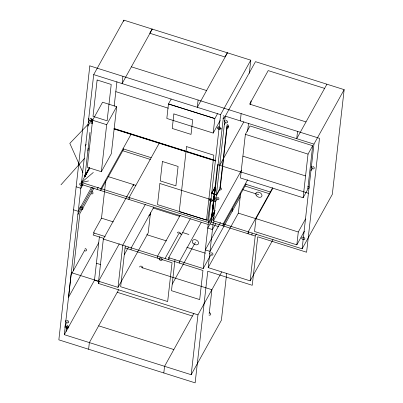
<?xml version="1.0" encoding="UTF-8"?>
<svg xmlns="http://www.w3.org/2000/svg" width="403" height="403" viewBox="0 0 403 403"><rect width="100%" height="100%" fill="white"/><g stroke="black" fill="none" stroke-linecap="round" stroke-linejoin="round"><path stroke-width="0.6" d="M85.038 174.952L84.988 176.187L89.486 168.001M214.623 211.938L212.195 216.32L215.197 186.896L211.716 193.183L216.693 195.052L220.179 188.765L227.161 127M226.672 273.471L221.388 320.239L191.193 374.709L64.299 334.676L93.698 74.62L123.892 20.15L250.787 60.183L249.301 73.321M66.042 331.538L66.636 326.259M73.391 270.625L79.839 213.59L94.146 187.773M89.945 132.355L84.988 176.187L85.955 172.675M87.94 150.924L88.262 148.047M92.574 120.24L87.26 167.26L101.36 171.708L111.344 153.689L116.663 106.669L102.564 102.221L92.574 120.24L106.674 124.688L116.663 106.669M101.36 171.708L106.674 124.688M64.299 334.676L94.493 280.206L99.425 236.556M101.465 218.527L105.712 180.952M114.165 106.18L116.935 81.698M123.751 21.399L123.892 20.15M88.61 349.24L89.365 342.585L118.689 289.686M221.751 271.929L197.959 314.849L98.327 283.415L103.339 239.06L133.534 184.589L133.393 185.828M122.915 76.308L122.094 83.577L152.289 29.107M71.311 272.635L117.998 287.359L122.764 245.19L145.332 204.472M125.273 245.981L120.663 286.719L167.663 301.545L172.051 262.746L125.051 247.921M131.005 249.8L131.222 247.86L153.891 206.966M150.435 213.046L148.193 232.889L117.998 287.359M157.321 258.101L157.543 256.162L180.212 215.267M190.382 218.617L168.726 257.683L168.509 259.623L169.421 257.97M174.993 259.658L171.487 290.684L199.686 299.58L202.971 270.494L103.339 239.06M163.809 372.966L164.56 366.312L193.883 313.408M179.476 263.083L179.693 261.144L201.152 222.426M198.11 100.03L197.289 107.304L227.483 52.833M213.197 133.076L214.839 118.532L168.464 103.959L166.827 118.447L213.197 133.076L220.149 120.532M191.193 374.709L197.959 314.849M168.726 257.683L203.193 268.554L208.18 224.446L214.582 212.89M89.738 167.618L81.507 182.473L208.396 222.506L220.592 114.654L250.787 60.183M211.766 216.431L215.051 187.395L211.681 193.47L216.381 194.951L219.867 188.669L226.985 125.691M211.882 216.22L215.177 187.083L214.013 189.178M211.998 216.013L215.283 186.977M212.114 215.801L215.398 186.765M212.195 216.32L223.413 117.077M273.022 239.594L250.152 280.861L208.165 267.617L213.237 222.778L214.149 221.126M213.454 220.839L225.292 116.14L255.487 61.664L344.152 89.642L332.319 194.342L302.124 248.812L213.454 220.839L241.513 170.217M209.167 313.846L211.897 289.707L141.257 267.421M240.329 120.88L241.15 113.611M232.068 211.57L232.42 208.457M245.372 134.345L240.44 177.97L303.106 197.737L307.751 189.36L312.683 145.73L250.021 125.963L245.372 134.345L308.038 154.112L312.683 145.73M208.165 267.617L238.359 213.142L240.581 193.495M247.593 131.469L248.515 123.313M250.626 104.669L251.054 100.876M251.88 234.969L252.097 233.03M272.917 188.12L255.991 218.653L254.54 231.498L296.835 244.843L304.396 231.211M250.152 280.861L255.22 236.022L256.439 233.821M297.55 131.403L296.729 138.677L326.919 84.202M296.835 244.843L298.291 231.997L305.545 218.91M303.106 197.737L308.038 154.112M302.124 248.812L313.957 144.113L344.152 89.642M88.272 122.608L90.015 119.469M87.864 126.23L91.35 119.943M85.189 145.987L86.106 144.334M152.092 29.046L149.77 33.237L224.965 56.959L227.287 52.768M85.285 174.993L86.192 173.35M86.801 172.257L88.62 168.973M85.018 175.945L89.572 167.734M84.932 176.675L89.793 167.91M82.504 182.211L81.285 184.413L208.18 224.446M82.963 184.473L80.847 188.292L76.147 186.806M91.577 187.269L78.247 211.313L73.547 209.832M77.89 214.451L92.917 187.345M97.017 189.375L98.226 187.188M131.126 134.128L100.931 188.604L100.71 190.543L123.681 149.105M85.003 249.674L71.069 274.816L68.55 297.283L98.745 242.813M94.337 232.833L93.133 235.009L103.798 238.375M171.184 99.047L168.464 103.959L214.834 118.588L217.555 113.676M159.326 143.025L129.131 197.5L128.91 199.44L129.816 197.802M65.422 324.753L67.165 321.614M98.574 281.234L119.313 243.82M98.327 283.415L99.536 281.234M124.29 254.676L128.512 247.059M224.32 124.744L226.058 121.605M165.029 258.525L178.967 233.382L181.965 234.329M219.731 165.306L243.855 121.787M217.373 198.437L215.63 201.581L210.93 200.1M172.227 284.155L195.45 242.253M212.174 215.031L212.779 213.943M208.396 222.506L215.147 210.336M211.827 216.708L214.557 211.776M212.507 216.421L214.633 212.588M214.114 216.633L207.767 228.083L212.467 229.564L215.791 223.564M219.509 224.264L205.303 249.895L210.003 251.376L240.198 196.906M219.303 224.693L220.517 222.506M247.638 179.753L223.166 223.902L222.95 225.841L246.218 183.864M203.193 268.554L209.842 256.56M209.288 257.693L211.409 253.87M272.705 187.662L248.233 231.811L248.011 233.75L248.918 232.113M310.945 170.771L312.688 167.628M60.954 184.836L84.439 158.53M88.317 124.089L69.825 143.387L82.937 172.625M93.345 172.429L81.507 182.473L88.549 180.932M324.596 88.393L268.202 70.601L249.618 104.12L306.018 121.913M131.383 66.817L206.578 90.544M93.698 74.62L220.592 114.654M225.292 116.14L313.957 144.113M115.807 91.647L168.328 108.216M218.179 127.847L221.695 128.955M242.908 156.157L305.57 175.925M307.751 186.594L309.564 187.163M307.842 188.246L309.036 188.624M114.12 128.517L215.877 160.616M114.054 128.743L215.484 160.747M113.984 128.97L215.368 160.953M308.401 193.284L217.539 164.615L211.041 222.088L255.22 236.022M245.231 184.095L270.297 192.004M245.014 186.035L269.481 193.757M122.996 148.798L151.196 157.694M122.779 150.737L150.374 159.442M242.833 189.687L258.847 194.74M211.716 193.183L216.416 194.664M238.359 213.142L255.754 218.633M255.991 218.653L298.291 231.997M108.054 176.549L135.887 185.335M209.983 223.932L213.509 225.045M214.683 225.413L218.794 226.713M153.291 208.054L179.607 216.356M182.665 232.541L188.931 234.521M113.359 221.902L101.506 218.159L93.38 232.828L105.228 236.566M146.752 234.692L166.504 240.923M186.74 247.311L205.409 253.2M96.433 263.25L100.634 264.575M94.493 280.206L99.879 281.909M117.238 292.306L192.433 316.028M98.654 325.825L173.849 349.547M312.723 166.389A1.677 1.174 29 0 1 314.254 168.122A1.677 1.174 29 0 1 312.446 168.807M311.307 167.89A1.677 1.174 29 0 1 311.756 166.394M217.408 197.198A1.677 1.174 29 0 1 218.94 198.931A1.677 1.174 29 0 1 217.136 199.616M216.24 199.022A1.677 1.174 29 0 1 216.215 197.309M209.202 312.607A1.677 1.174 29 0 1 210.734 314.34A1.677 1.174 29 0 1 208.925 315.025M211.439 252.631A1.677 1.174 29 0 1 212.975 254.369A1.677 1.174 29 0 1 211.167 255.049M209.857 253.709A1.677 1.174 29 0 1 210.18 252.787M226.093 120.361A1.677 1.174 29 0 1 227.624 122.099A1.677 1.174 29 0 1 225.821 122.779M224.733 121.948A1.677 1.174 29 0 1 225.05 120.396M90.05 118.225A1.677 1.174 29 0 1 91.582 119.963A1.677 1.174 29 0 1 89.778 120.643M88.882 120.054A1.677 1.174 29 0 1 88.856 118.336M67.195 320.37A1.677 1.174 29 0 1 68.732 322.108A1.677 1.174 29 0 1 66.923 322.788M65.896 322.037A1.677 1.174 29 0 1 66.319 320.35M139.685 267.088A1.677 1.174 29 0 1 141.398 266.207A1.677 1.174 29 0 1 142.793 268.071M90.972 122.331A1.677 1.174 29 0 0 92.499 122.19A1.677 1.174 29 0 0 91.108 121.127M91.244 119.913A1.677 1.174 29 0 1 92.675 121.061M92.881 120.593A1.677 1.174 29 0 1 91.108 121.122M91.38 118.699A1.677 1.174 29 0 1 92.897 120.104M92.468 123.288A1.677 1.174 29 0 1 90.836 123.545M223.136 115.737A1.677 1.174 29 0 1 224.667 117.475A1.677 1.174 29 0 1 222.864 118.155M227.02 124.446A1.677 1.174 29 0 1 228.551 126.184A1.677 1.174 29 0 1 226.743 126.864M226.884 125.665A1.672 1.174 29 0 1 228.41 127.398A1.672 1.174 29 0 1 226.607 128.078M219.897 187.425A1.677 1.174 29 0 1 221.433 189.163A1.677 1.174 29 0 1 219.625 189.843M66.671 325.014A1.677 1.174 29 0 1 68.203 326.752A1.677 1.174 29 0 1 66.399 327.432M65.503 326.843A1.677 1.174 29 0 1 65.477 325.13M66.535 326.229A1.677 1.174 29 0 1 68.067 327.961A1.677 1.174 29 0 1 66.263 328.647M65.175 327.815A1.677 1.174 29 0 1 65.487 326.264M177.396 233.05A1.677 1.174 29 0 1 179.103 232.173A1.677 1.174 29 0 1 180.504 234.032M85.038 248.429A1.677 1.174 29 0 1 86.569 250.167A1.677 1.174 29 0 1 84.761 250.847M150.515 212.764A3.355 2.347 29 0 1 148.843 215.368M81.411 206.925A1.677 1.174 29 0 1 82.942 208.658A1.677 1.174 29 0 1 81.134 209.343M80.106 208.593A1.677 1.174 29 0 1 81.204 206.88M91.486 191.395A1.677 1.174 29 0 1 93.017 193.133A1.677 1.174 29 0 1 91.209 193.813M210.306 201.092A1.657 1.159 29 0 0 210.794 201.309A1.677 1.174 29 0 0 212.421 200.064A1.677 1.174 29 0 0 209.867 198.916A1.677 1.174 29 0 0 210.301 201.087M85.058 175.003L84.988 176.187L85.068 174.978M89.819 65.865L58.848 339.85L195.138 382.85L207.757 271.249L252.248 285.289L257.729 236.813L306.602 252.233L319.483 138.325L89.819 65.865M97.123 80.006L93.012 116.361L107.112 120.809L111.223 84.454L97.123 80.006M159.895 183.511L157.508 204.593L207.641 220.411L210.527 199.485L159.895 183.511M162.429 161.512L160.238 180.902L175.904 185.843L178.096 166.454L162.429 161.512M173.874 113.918L172.232 128.461L191.032 134.395L192.674 119.852L173.874 113.918M186.579 146.606L179.229 211.605L206.507 220.053L213.837 155.205L186.579 146.606M302.033 238.833A1.677 1.174 29 0 0 304.739 239.266A1.677 1.174 29 0 0 303.127 237.12A1.677 1.174 29 0 0 302.033 238.833M159.371 259.572A1.677 1.174 29 0 0 162.077 260.006A1.677 1.174 29 0 0 160.47 257.865A1.677 1.174 29 0 0 159.371 259.572M217.801 128.552A1.677 1.174 29 0 0 220.506 128.985A1.677 1.174 29 0 0 218.894 126.844A1.677 1.174 29 0 0 217.801 128.552M80.021 184.841A1.677 1.174 29 0 0 82.726 185.269A1.677 1.174 29 0 0 81.114 183.128A1.677 1.174 29 0 0 80.021 184.841M192.916 243.11A3.355 2.347 29 0 0 198.331 243.971A3.355 2.347 29 0 0 195.107 239.684A3.355 2.347 29 0 0 192.916 243.11M256.313 195.591A3.355 2.347 29 0 0 261.728 196.452A3.355 2.347 29 0 0 258.504 192.166A3.355 2.347 29 0 0 256.313 195.591"/></g></svg>
